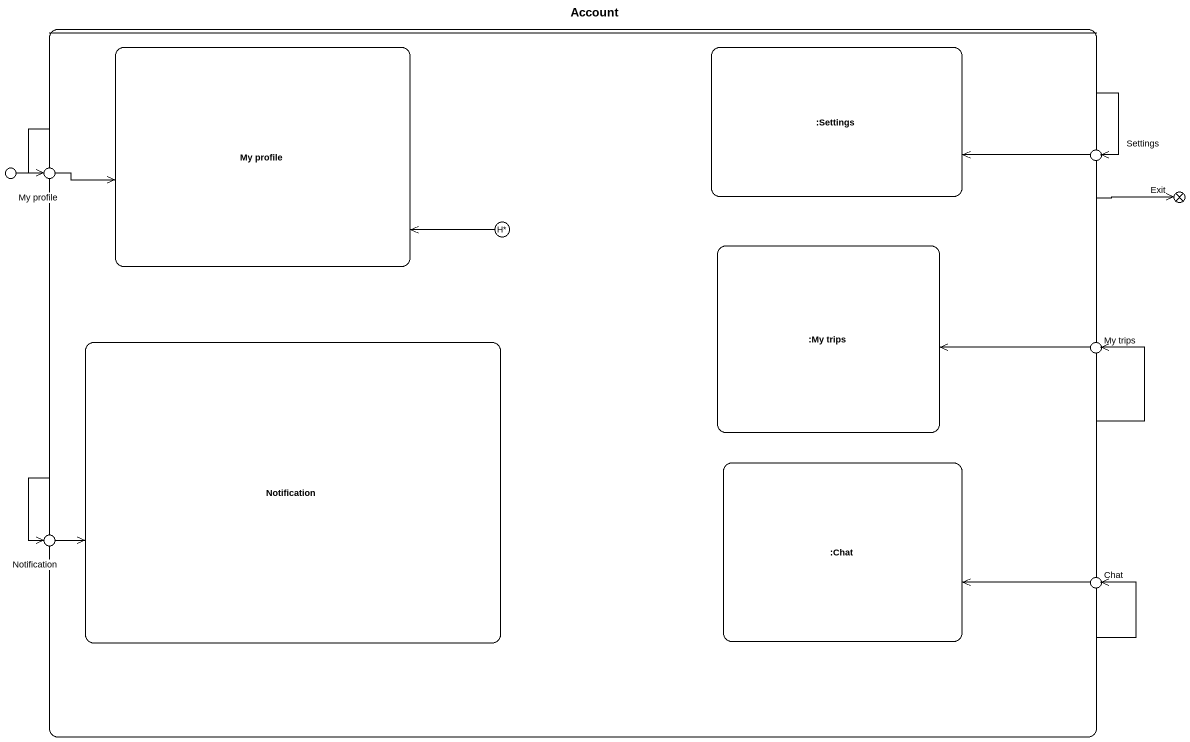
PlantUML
@startuml
title Account
hide empty description
state " " as state1 {
  state "My profile" as My_profile
  state ":Settings" as Settings
  state deephistory1 <<history*>>
  state ":My trips" as My_trips
  state Notification
  state ":Chat" as Chat
}
state "Settings" as Settings_2 <<choice>>
state entry1 <<choice>>
state "My profile" as My_profile_2 <<choice>>
state Exit <<choice>>
state "My trips" as My_trips_2 <<choice>>
state "Notification" as Notification_2 <<choice>>
state "Chat" as Chat_2 <<choice>>
state1 -right-> Settings_2
state1 -left-> My_profile_2
state1 -right-> Exit
state1 -right-> My_trips_2
state1 -left-> Notification_2
state1 -right-> Chat_2
Settings_2 -left-> Settings
entry1 -right-> My_profile_2
My_profile_2 -right-> My_profile
deephistory1 -left-> My_profile
My_trips_2 -left-> My_trips
Notification_2 -right-> Notification
Chat_2 -left-> Chat
@enduml
